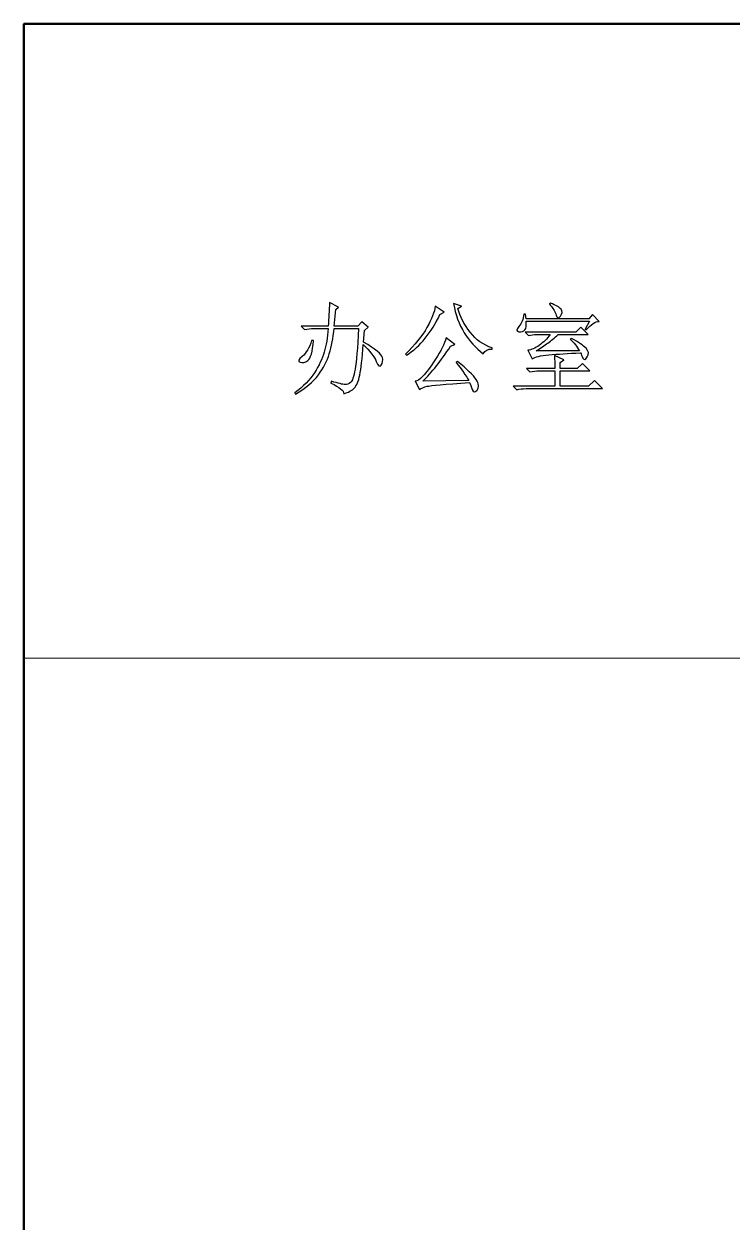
# Model space of a CAD drawing. Header units: millimetres. Extents: x -1478 to 887, y -2742 to 2769.
# Drawn here: x -1478 to -874, y 1747 to 2769 of the extents above; entities that cross this region are included whole.
import ezdxf

# ---------------------------------------------------------------- set-up
doc = ezdxf.new("R2010")
doc.units = ezdxf.units.MM
doc.header["$MEASUREMENT"] = 0
doc.layers.add('layer 1', color=7, linetype='Continuous')

msp = doc.modelspace()

# ---------------------------------------------------------------- linework, layer by layer
at = {"layer": 'layer 1', "color": 254, "lineweight": 50}
msp.add_lwpolyline([(-1477.9262, -2741.7131), (886.7568, -2741.7131), (886.7568, 2769.2023), (-1477.9262, 2769.2023), (-1477.9262, -2741.7131)], close=True, dxfattribs=at)
at = {"layer": 'layer 1', "color": 241, "lineweight": 20}
msp.add_lwpolyline([(-1477.9258, 2228.1309), (-696.3778, 2228.1309), (-696.3778, 2769.2021), (-1477.9258, 2769.2021), (-1477.9258, 2228.1309)], close=True, dxfattribs=at)
at = {"layer": 'layer 1', "color": 250}
for points, knots in [([(-1187.4573, 2507.8028), (-1187.4573, 2507.8028), (-1188.1218, 2497.8634), (-1188.1218, 2497.8634), (-1188.1218, 2497.8634), (-1177.9562, 2491.6849), (-1172.5977, 2487.3161), (-1172.0463, 2484.7711), (-1172.0463, 2484.7711), (-1171.4949, 2482.2403), (-1171.8342, 2480.0347), (-1173.0501, 2478.1543), (-1173.0501, 2478.1543), (-1174.266, 2476.2739), (-1175.694, 2477.3201), (-1177.3482, 2481.293), (-1177.3482, 2481.293), (-1179.0024, 2485.2801), (-1182.7067, 2490.1296), (-1188.447, 2495.884), (-1188.447, 2495.884), (-1189.3377, 2483.7249), (-1190.3274, 2475.0014), (-1191.4302, 2469.6995), (-1191.4302, 2469.6995), (-1192.533, 2464.3975), (-1194.0882, 2460.6932), (-1196.0676, 2458.6007), (-1196.0676, 2458.6007), (-1198.0612, 2456.4941), (-1201.0444, 2454.8964), (-1205.0173, 2453.7936), (-1205.0173, 2453.7936), (-1205.0173, 2456.4517), (-1208.665, 2459.4349), (-1215.9605, 2462.7433), (-1215.9605, 2462.7433), (-1215.9605, 2462.7433), (-1215.6212, 2464.3975), (-1215.6212, 2464.3975), (-1215.6212, 2464.3975), (-1209.6547, 2462.6302), (-1205.7949, 2461.6971), (-1204.0276, 2461.584), (-1204.0276, 2461.584), (-1202.2603, 2461.4708), (-1200.6626, 2462.0222), (-1199.2205, 2463.2382), (-1199.2205, 2463.2382), (-1197.7925, 2464.4541), (-1196.5201, 2468.2715), (-1195.4172, 2474.6762), (-1195.4172, 2474.6762), (-1194.3003, 2481.081), (-1193.3106, 2492.6746), (-1192.434, 2509.4711), (-1192.434, 2509.4711), (-1192.434, 2509.4711), (-1213.3025, 2509.4711), (-1213.3025, 2509.4711), (-1213.3025, 2509.4711), (-1214.1932, 2501.2849), (-1215.5646, 2494.1167), (-1217.4451, 2487.924), (-1217.4451, 2487.924), (-1219.3255, 2481.7455), (-1222.4218, 2475.7225), (-1226.7199, 2469.8691), (-1226.7199, 2469.8691), (-1231.0322, 2464.0158), (-1237.4935, 2458.5442), (-1246.118, 2453.4684), (-1246.118, 2453.4684), (-1246.118, 2453.4684), (-1246.7683, 2454.4581), (-1246.7683, 2454.4581), (-1246.7683, 2454.4581), (-1239.487, 2459.9863), (-1233.9023, 2465.7265), (-1230.0425, 2471.693), (-1230.0425, 2471.693), (-1226.1685, 2477.6594), (-1223.4115, 2483.5128), (-1221.7573, 2489.253), (-1221.7573, 2489.253), (-1220.1031, 2494.9933), (-1218.9437, 2501.7373), (-1218.2792, 2509.4711), (-1218.2792, 2509.4711), (-1218.2792, 2509.4711), (-1230.5373, 2509.4711), (-1230.5373, 2509.4711), (-1230.5373, 2509.4711), (-1233.4074, 2509.4711), (-1236.0655, 2509.1318), (-1238.4832, 2508.4673), (-1238.4832, 2508.4673), (-1238.4832, 2508.4673), (-1241.4664, 2511.4505), (-1241.4664, 2511.4505), (-1241.4664, 2511.4505), (-1241.4664, 2511.4505), (-1218.2792, 2511.4505), (-1218.2792, 2511.4505), (-1218.2792, 2511.4505), (-1217.8409, 2518.0815), (-1217.5016, 2524.8255), (-1217.2754, 2531.6686), (-1217.2754, 2531.6686), (-1217.2754, 2531.6686), (-1209.6547, 2527.6957), (-1209.6547, 2527.6957), (-1209.6547, 2527.6957), (-1209.6547, 2527.6957), (-1211.9735, 2525.7021), (-1211.9735, 2525.7021), (-1211.9735, 2525.7021), (-1211.9735, 2525.7021), (-1213.3025, 2511.4505), (-1213.3025, 2511.4505), (-1213.3025, 2511.4505), (-1213.3025, 2511.4505), (-1193.0985, 2511.4505), (-1193.0985, 2511.4505), (-1193.0985, 2511.4505), (-1193.0985, 2511.4505), (-1189.776, 2515.0982), (-1189.776, 2515.0982), (-1189.776, 2515.0982), (-1189.776, 2515.0982), (-1184.1489, 2510.4608), (-1184.1489, 2510.4608), (-1184.1489, 2510.4608), (-1184.1489, 2510.4608), (-1187.4573, 2507.8028), (-1187.4573, 2507.8028)], [0, 0, 0, 0, 0.029411765, 0.029411765, 0.029411765, 0.029411765, 0.058823529, 0.058823529, 0.058823529, 0.058823529, 0.088235294, 0.088235294, 0.088235294, 0.088235294, 0.117647059, 0.117647059, 0.117647059, 0.117647059, 0.147058824, 0.147058824, 0.147058824, 0.147058824, 0.176470588, 0.176470588, 0.176470588, 0.176470588, 0.205882353, 0.205882353, 0.205882353, 0.205882353, 0.235294118, 0.235294118, 0.235294118, 0.235294118, 0.264705882, 0.264705882, 0.264705882, 0.264705882, 0.294117647, 0.294117647, 0.294117647, 0.294117647, 0.323529412, 0.323529412, 0.323529412, 0.323529412, 0.352941176, 0.352941176, 0.352941176, 0.352941176, 0.382352941, 0.382352941, 0.382352941, 0.382352941, 0.411764706, 0.411764706, 0.411764706, 0.411764706, 0.441176471, 0.441176471, 0.441176471, 0.441176471, 0.470588235, 0.470588235, 0.470588235, 0.470588235, 0.5, 0.5, 0.5, 0.5, 0.529411765, 0.529411765, 0.529411765, 0.529411765, 0.558823529, 0.558823529, 0.558823529, 0.558823529, 0.588235294, 0.588235294, 0.588235294, 0.588235294, 0.617647059, 0.617647059, 0.617647059, 0.617647059, 0.647058824, 0.647058824, 0.647058824, 0.647058824, 0.676470588, 0.676470588, 0.676470588, 0.676470588, 0.705882353, 0.705882353, 0.705882353, 0.705882353, 0.735294118, 0.735294118, 0.735294118, 0.735294118, 0.764705882, 0.764705882, 0.764705882, 0.764705882, 0.794117647, 0.794117647, 0.794117647, 0.794117647, 0.823529412, 0.823529412, 0.823529412, 0.823529412, 0.852941176, 0.852941176, 0.852941176, 0.852941176, 0.882352941, 0.882352941, 0.882352941, 0.882352941, 0.911764706, 0.911764706, 0.911764706, 0.911764706, 0.941176471, 0.941176471, 0.941176471, 0.941176471, 0.970588235, 0.970588235, 0.970588235, 0.970588235, 1, 1, 1, 1]), ([(-1126.9444, 2528.3602), (-1126.9444, 2528.3602), (-1119.3238, 2523.3834), (-1119.3238, 2523.3834), (-1119.3238, 2523.3834), (-1119.3238, 2523.3834), (-1122.9715, 2521.3899), (-1122.9715, 2521.3899), (-1122.9715, 2521.3899), (-1130.267, 2505.9365), (-1139.7681, 2494.3288), (-1151.4747, 2486.595), (-1151.4747, 2486.595), (-1151.4747, 2486.595), (-1152.4644, 2487.5988), (-1152.4644, 2487.5988), (-1152.4644, 2487.5988), (-1144.2924, 2495.3326), (-1138.1563, 2502.8967), (-1134.0702, 2510.2911), (-1134.0702, 2510.2911), (-1129.9842, 2517.6997), (-1127.6089, 2523.7086), (-1126.9444, 2528.3602)], [0, 0, 0, 0, 0.166666667, 0.166666667, 0.166666667, 0.166666667, 0.333333333, 0.333333333, 0.333333333, 0.333333333, 0.5, 0.5, 0.5, 0.5, 0.666666667, 0.666666667, 0.666666667, 0.666666667, 0.833333333, 0.833333333, 0.833333333, 0.833333333, 1, 1, 1, 1]), ([(-1104.747, 2528.3602), (-1104.747, 2528.3602), (-1107.7302, 2526.3666), (-1107.7302, 2526.3666), (-1107.7302, 2526.3666), (-1105.7366, 2519.5236), (-1102.2586, 2512.8361), (-1097.296, 2506.3182), (-1097.296, 2506.3182), (-1092.3192, 2499.8004), (-1086.0841, 2495.3326), (-1078.5766, 2492.9008), (-1078.5766, 2492.9008), (-1078.5766, 2492.9008), (-1078.5766, 2491.8969), (-1078.5766, 2491.8969), (-1078.5766, 2491.8969), (-1082.1112, 2491.8969), (-1084.642, 2490.5821), (-1086.1972, 2487.924), (-1086.1972, 2487.924), (-1092.3757, 2492.7877), (-1097.7342, 2498.7541), (-1102.2586, 2505.8234), (-1102.2586, 2505.8234), (-1106.797, 2512.8926), (-1109.8227, 2521.1778), (-1111.3779, 2530.6789), (-1111.3779, 2530.6789), (-1111.3779, 2530.6789), (-1104.747, 2528.3602), (-1104.747, 2528.3602)], [0, 0, 0, 0, 0.125, 0.125, 0.125, 0.125, 0.25, 0.25, 0.25, 0.25, 0.375, 0.375, 0.375, 0.375, 0.5, 0.5, 0.5, 0.5, 0.625, 0.625, 0.625, 0.625, 0.75, 0.75, 0.75, 0.75, 0.875, 0.875, 0.875, 0.875, 1, 1, 1, 1]), ([(-1029.6573, 2530.3396), (-1029.6573, 2530.3396), (-1028.6676, 2531.0041), (-1028.6676, 2531.0041), (-1028.6676, 2531.0041), (-1024.0302, 2529.2368), (-1021.0469, 2527.526), (-1019.7179, 2525.8718), (-1019.7179, 2525.8718), (-1018.3889, 2524.2176), (-1018.5586, 2522.2806), (-1020.2128, 2520.075), (-1020.2128, 2520.075), (-1021.867, 2517.8552), (-1023.0829, 2518.138), (-1023.8605, 2520.895), (-1023.8605, 2520.895), (-1024.6381, 2523.652), (-1026.561, 2526.8049), (-1029.6573, 2530.3396)], [0, 0, 0, 0, 0.2, 0.2, 0.2, 0.2, 0.4, 0.4, 0.4, 0.4, 0.6, 0.6, 0.6, 0.6, 0.8, 0.8, 0.8, 0.8, 1, 1, 1, 1]), ([(-999.1747, 2508.8066), (-999.1747, 2508.8066), (-995.5269, 2515.7627), (-995.5269, 2515.7627), (-995.5269, 2515.7627), (-995.5269, 2515.7627), (-1049.5361, 2515.7627), (-1049.5361, 2515.7627), (-1049.5361, 2515.7627), (-1049.0978, 2512.0019), (-1049.4371, 2509.4711), (-1050.5399, 2508.1421), (-1050.5399, 2508.1421), (-1051.6427, 2506.8131), (-1053.3535, 2506.3182), (-1055.6722, 2506.6434), (-1055.6722, 2506.6434), (-1057.9909, 2506.9827), (-1057.9909, 2508.4673), (-1055.6722, 2511.1253), (-1055.6722, 2511.1253), (-1053.3535, 2513.7692), (-1051.9679, 2517.3038), (-1051.5296, 2521.7292), (-1051.5296, 2521.7292), (-1051.5296, 2521.7292), (-1049.8754, 2521.7292), (-1049.8754, 2521.7292), (-1049.8754, 2521.7292), (-1049.8754, 2521.7292), (-1049.5361, 2517.7563), (-1049.5361, 2517.7563), (-1049.5361, 2517.7563), (-1049.5361, 2517.7563), (-995.8662, 2517.7563), (-995.8662, 2517.7563), (-995.8662, 2517.7563), (-995.8662, 2517.7563), (-992.883, 2521.3899), (-992.883, 2521.3899), (-992.883, 2521.3899), (-992.883, 2521.3899), (-987.2417, 2515.4234), (-987.2417, 2515.4234), (-987.2417, 2515.4234), (-990.3381, 2515.4234), (-993.9858, 2513.0057), (-998.185, 2508.1421), (-998.185, 2508.1421), (-998.185, 2508.1421), (-999.1747, 2508.8066), (-999.1747, 2508.8066)], [0, 0, 0, 0, 0.076923077, 0.076923077, 0.076923077, 0.076923077, 0.153846154, 0.153846154, 0.153846154, 0.153846154, 0.230769231, 0.230769231, 0.230769231, 0.230769231, 0.307692308, 0.307692308, 0.307692308, 0.307692308, 0.384615385, 0.384615385, 0.384615385, 0.384615385, 0.461538462, 0.461538462, 0.461538462, 0.461538462, 0.538461538, 0.538461538, 0.538461538, 0.538461538, 0.615384615, 0.615384615, 0.615384615, 0.615384615, 0.692307692, 0.692307692, 0.692307692, 0.692307692, 0.769230769, 0.769230769, 0.769230769, 0.769230769, 0.846153846, 0.846153846, 0.846153846, 0.846153846, 0.923076923, 0.923076923, 0.923076923, 0.923076923, 1, 1, 1, 1]), ([(-1022.0366, 2504.1692), (-1025.133, 2501.5111), (-1028.1162, 2499.1359), (-1030.9863, 2497.0434), (-1030.9863, 2497.0434), (-1033.8564, 2494.9367), (-1037.1649, 2492.6746), (-1040.9257, 2490.2427), (-1040.9257, 2490.2427), (-1040.9257, 2490.2427), (-1003.8121, 2490.2427), (-1003.8121, 2490.2427), (-1003.8121, 2490.2427), (-1006.0177, 2494.0036), (-1008.6757, 2497.312), (-1011.7721, 2500.1821), (-1011.7721, 2500.1821), (-1011.7721, 2500.1821), (-1010.7682, 2500.8466), (-1010.7682, 2500.8466), (-1010.7682, 2500.8466), (-1004.8018, 2497.7503), (-1000.6592, 2494.9933), (-998.3405, 2492.5614), (-998.3405, 2492.5614), (-996.0218, 2490.1296), (-995.6966, 2487.6554), (-997.3508, 2485.1104), (-997.3508, 2485.1104), (-999.005, 2482.5655), (-1000.2209, 2482.2403), (-1000.9985, 2484.1207), (-1000.9985, 2484.1207), (-1001.7761, 2485.987), (-1002.4831, 2487.4857), (-1003.1476, 2488.5885), (-1003.1476, 2488.5885), (-1013.7515, 2488.1502), (-1022.7011, 2487.5988), (-1029.9966, 2486.9343), (-1029.9966, 2486.9343), (-1037.278, 2486.2698), (-1042.0285, 2485.167), (-1044.2341, 2483.6118), (-1044.2341, 2483.6118), (-1044.2341, 2483.6118), (-1047.8818, 2490.9072), (-1047.8818, 2490.9072), (-1047.8818, 2490.9072), (-1045.0117, 2491.1335), (-1041.8164, 2492.5049), (-1038.2818, 2495.0498), (-1038.2818, 2495.0498), (-1034.7472, 2497.5948), (-1031.6508, 2500.6345), (-1028.9928, 2504.1692), (-1028.9928, 2504.1692), (-1028.9928, 2504.1692), (-1042.2547, 2504.1692), (-1042.2547, 2504.1692), (-1042.2547, 2504.1692), (-1042.2547, 2504.1692), (-1047.5567, 2503.5047), (-1047.5567, 2503.5047), (-1047.5567, 2503.5047), (-1047.5567, 2503.5047), (-1050.2006, 2506.1486), (-1050.2006, 2506.1486), (-1050.2006, 2506.1486), (-1050.2006, 2506.1486), (-1007.1205, 2506.1486), (-1007.1205, 2506.1486), (-1007.1205, 2506.1486), (-1007.1205, 2506.1486), (-1002.8224, 2510.4608), (-1002.8224, 2510.4608), (-1002.8224, 2510.4608), (-1002.8224, 2510.4608), (-996.5166, 2504.1692), (-996.5166, 2504.1692), (-996.5166, 2504.1692), (-996.5166, 2504.1692), (-1022.0366, 2504.1692), (-1022.0366, 2504.1692)], [0, 0, 0, 0, 0.047619048, 0.047619048, 0.047619048, 0.047619048, 0.095238095, 0.095238095, 0.095238095, 0.095238095, 0.142857143, 0.142857143, 0.142857143, 0.142857143, 0.19047619, 0.19047619, 0.19047619, 0.19047619, 0.238095238, 0.238095238, 0.238095238, 0.238095238, 0.285714286, 0.285714286, 0.285714286, 0.285714286, 0.333333333, 0.333333333, 0.333333333, 0.333333333, 0.380952381, 0.380952381, 0.380952381, 0.380952381, 0.428571429, 0.428571429, 0.428571429, 0.428571429, 0.476190476, 0.476190476, 0.476190476, 0.476190476, 0.523809524, 0.523809524, 0.523809524, 0.523809524, 0.571428571, 0.571428571, 0.571428571, 0.571428571, 0.619047619, 0.619047619, 0.619047619, 0.619047619, 0.666666667, 0.666666667, 0.666666667, 0.666666667, 0.714285714, 0.714285714, 0.714285714, 0.714285714, 0.761904762, 0.761904762, 0.761904762, 0.761904762, 0.80952381, 0.80952381, 0.80952381, 0.80952381, 0.857142857, 0.857142857, 0.857142857, 0.857142857, 0.904761905, 0.904761905, 0.904761905, 0.904761905, 0.952380952, 0.952380952, 0.952380952, 0.952380952, 1, 1, 1, 1]), ([(-1232.5309, 2499.1924), (-1232.5309, 2499.1924), (-1230.8625, 2499.1924), (-1230.8625, 2499.1924), (-1230.8625, 2499.1924), (-1231.7532, 2489.4792), (-1233.3509, 2483.7814), (-1235.6696, 2482.1272), (-1235.6696, 2482.1272), (-1237.9883, 2480.473), (-1240.2081, 2479.9782), (-1242.3006, 2480.6427), (-1242.3006, 2480.6427), (-1244.3931, 2481.293), (-1243.7851, 2482.9614), (-1240.4767, 2485.6053), (-1240.4767, 2485.6053), (-1237.1683, 2488.2633), (-1234.5102, 2492.7877), (-1232.5309, 2499.1924)], [0, 0, 0, 0, 0.2, 0.2, 0.2, 0.2, 0.4, 0.4, 0.4, 0.4, 0.6, 0.6, 0.6, 0.6, 0.8, 0.8, 0.8, 0.8, 1, 1, 1, 1]), ([(-1137.5483, 2464.3975), (-1137.5483, 2464.3975), (-1098.4553, 2465.062), (-1098.4553, 2465.062), (-1098.4553, 2465.062), (-1100.8871, 2469.4732), (-1104.4218, 2474.5631), (-1109.0592, 2480.3033), (-1109.0592, 2480.3033), (-1109.0592, 2480.3033), (-1108.0554, 2481.293), (-1108.0554, 2481.293), (-1108.0554, 2481.293), (-1099.8833, 2474.6762), (-1094.5814, 2469.5298), (-1092.1495, 2465.8962), (-1092.1495, 2465.8962), (-1089.7318, 2462.2485), (-1089.4491, 2459.2652), (-1091.3295, 2456.9465), (-1091.3295, 2456.9465), (-1093.2099, 2454.6278), (-1094.5814, 2454.7268), (-1095.4721, 2457.2717), (-1095.4721, 2457.2717), (-1096.3487, 2459.8166), (-1097.1263, 2461.8526), (-1097.7908, 2463.4078), (-1097.7908, 2463.4078), (-1118.9986, 2461.8526), (-1131.0305, 2460.7498), (-1133.9147, 2460.0853), (-1133.9147, 2460.0853), (-1136.7848, 2459.4349), (-1138.9904, 2458.5442), (-1140.5315, 2457.4414), (-1140.5315, 2457.4414), (-1140.5315, 2457.4414), (-1144.1793, 2464.3975), (-1144.1793, 2464.3975), (-1144.1793, 2464.3975), (-1142.412, 2464.3975), (-1140.2064, 2465.8396), (-1137.5483, 2468.7098), (-1137.5483, 2468.7098), (-1134.9044, 2471.5799), (-1131.3132, 2476.4435), (-1126.7889, 2483.2866), (-1126.7889, 2483.2866), (-1122.2504, 2490.1296), (-1119.2248, 2496.2092), (-1117.6696, 2501.5111), (-1117.6696, 2501.5111), (-1117.6696, 2501.5111), (-1110.3882, 2495.884), (-1110.3882, 2495.884), (-1110.3882, 2495.884), (-1110.3882, 2495.884), (-1114.0218, 2494.2156), (-1114.0218, 2494.2156), (-1114.0218, 2494.2156), (-1122.1939, 2481.8444), (-1130.0408, 2471.9051), (-1137.5483, 2464.3975)], [0, 0, 0, 0, 0.0625, 0.0625, 0.0625, 0.0625, 0.125, 0.125, 0.125, 0.125, 0.1875, 0.1875, 0.1875, 0.1875, 0.25, 0.25, 0.25, 0.25, 0.3125, 0.3125, 0.3125, 0.3125, 0.375, 0.375, 0.375, 0.375, 0.4375, 0.4375, 0.4375, 0.4375, 0.5, 0.5, 0.5, 0.5, 0.5625, 0.5625, 0.5625, 0.5625, 0.625, 0.625, 0.625, 0.625, 0.6875, 0.6875, 0.6875, 0.6875, 0.75, 0.75, 0.75, 0.75, 0.8125, 0.8125, 0.8125, 0.8125, 0.875, 0.875, 0.875, 0.875, 0.9375, 0.9375, 0.9375, 0.9375, 1, 1, 1, 1]), ([(-1025.0199, 2475.3407), (-1025.0199, 2479.3137), (-1025.133, 2482.9614), (-1025.3451, 2486.2698), (-1025.3451, 2486.2698), (-1025.3451, 2486.2698), (-1017.3992, 2482.6221), (-1017.3992, 2482.6221), (-1017.3992, 2482.6221), (-1017.3992, 2482.6221), (-1020.3824, 2480.3033), (-1020.3824, 2480.3033), (-1020.3824, 2480.3033), (-1020.3824, 2480.3033), (-1020.3824, 2475.3407), (-1020.3824, 2475.3407), (-1020.3824, 2475.3407), (-1020.3824, 2475.3407), (-1005.8056, 2475.3407), (-1005.8056, 2475.3407), (-1005.8056, 2475.3407), (-1005.8056, 2475.3407), (-1001.4934, 2479.6388), (-1001.4934, 2479.6388), (-1001.4934, 2479.6388), (-1001.4934, 2479.6388), (-995.2017, 2473.3472), (-995.2017, 2473.3472), (-995.2017, 2473.3472), (-995.2017, 2473.3472), (-1020.3824, 2473.3472), (-1020.3824, 2473.3472), (-1020.3824, 2473.3472), (-1020.3824, 2473.3472), (-1020.3824, 2460.0853), (-1020.3824, 2460.0853), (-1020.3824, 2460.0853), (-1020.3824, 2460.0853), (-996.1914, 2460.0853), (-996.1914, 2460.0853), (-996.1914, 2460.0853), (-996.1914, 2460.0853), (-991.2147, 2465.062), (-991.2147, 2465.062), (-991.2147, 2465.062), (-991.2147, 2465.062), (-984.2585, 2458.1059), (-984.2585, 2458.1059), (-984.2585, 2458.1059), (-984.2585, 2458.1059), (-1049.5361, 2458.1059), (-1049.5361, 2458.1059), (-1049.5361, 2458.1059), (-1052.4203, 2458.1059), (-1055.0642, 2457.7666), (-1057.496, 2457.102), (-1057.496, 2457.102), (-1057.496, 2457.102), (-1060.4793, 2460.0853), (-1060.4793, 2460.0853), (-1060.4793, 2460.0853), (-1060.4793, 2460.0853), (-1025.0199, 2460.0853), (-1025.0199, 2460.0853), (-1025.0199, 2460.0853), (-1025.0199, 2460.0853), (-1025.0199, 2473.3472), (-1025.0199, 2473.3472), (-1025.0199, 2473.3472), (-1025.0199, 2473.3472), (-1038.2818, 2473.3472), (-1038.2818, 2473.3472), (-1038.2818, 2473.3472), (-1041.1519, 2473.3472), (-1043.7958, 2473.0079), (-1046.2276, 2472.3575), (-1046.2276, 2472.3575), (-1046.2276, 2472.3575), (-1049.2109, 2475.3407), (-1049.2109, 2475.3407), (-1049.2109, 2475.3407), (-1049.2109, 2475.3407), (-1025.0199, 2475.3407), (-1025.0199, 2475.3407)], [0, 0, 0, 0, 0.047619048, 0.047619048, 0.047619048, 0.047619048, 0.095238095, 0.095238095, 0.095238095, 0.095238095, 0.142857143, 0.142857143, 0.142857143, 0.142857143, 0.19047619, 0.19047619, 0.19047619, 0.19047619, 0.238095238, 0.238095238, 0.238095238, 0.238095238, 0.285714286, 0.285714286, 0.285714286, 0.285714286, 0.333333333, 0.333333333, 0.333333333, 0.333333333, 0.380952381, 0.380952381, 0.380952381, 0.380952381, 0.428571429, 0.428571429, 0.428571429, 0.428571429, 0.476190476, 0.476190476, 0.476190476, 0.476190476, 0.523809524, 0.523809524, 0.523809524, 0.523809524, 0.571428571, 0.571428571, 0.571428571, 0.571428571, 0.619047619, 0.619047619, 0.619047619, 0.619047619, 0.666666667, 0.666666667, 0.666666667, 0.666666667, 0.714285714, 0.714285714, 0.714285714, 0.714285714, 0.761904762, 0.761904762, 0.761904762, 0.761904762, 0.80952381, 0.80952381, 0.80952381, 0.80952381, 0.857142857, 0.857142857, 0.857142857, 0.857142857, 0.904761905, 0.904761905, 0.904761905, 0.904761905, 0.952380952, 0.952380952, 0.952380952, 0.952380952, 1, 1, 1, 1])]:
    msp.add_open_spline(points, degree=3, knots=knots, dxfattribs=at)
at = {"layer": 'layer 1', "color": 250, "lineweight": 20}
for points, knots in [([(-1187.4573, 2507.8028), (-1187.4573, 2507.8028), (-1188.1218, 2497.8634), (-1188.1218, 2497.8634), (-1188.1218, 2497.8634), (-1177.9562, 2491.6849), (-1172.5977, 2487.3161), (-1172.0463, 2484.7711), (-1172.0463, 2484.7711), (-1171.4949, 2482.2403), (-1171.8342, 2480.0347), (-1173.0501, 2478.1543), (-1173.0501, 2478.1543), (-1174.266, 2476.2739), (-1175.694, 2477.3201), (-1177.3482, 2481.293), (-1177.3482, 2481.293), (-1179.0024, 2485.2801), (-1182.7067, 2490.1296), (-1188.447, 2495.884), (-1188.447, 2495.884), (-1189.3377, 2483.7249), (-1190.3274, 2475.0014), (-1191.4302, 2469.6995), (-1191.4302, 2469.6995), (-1192.533, 2464.3975), (-1194.0882, 2460.6932), (-1196.0676, 2458.6007), (-1196.0676, 2458.6007), (-1198.0612, 2456.4941), (-1201.0444, 2454.8964), (-1205.0173, 2453.7936), (-1205.0173, 2453.7936), (-1205.0173, 2456.4517), (-1208.665, 2459.4349), (-1215.9605, 2462.7433), (-1215.9605, 2462.7433), (-1215.9605, 2462.7433), (-1215.6212, 2464.3975), (-1215.6212, 2464.3975), (-1215.6212, 2464.3975), (-1209.6547, 2462.6302), (-1205.7949, 2461.6971), (-1204.0276, 2461.584), (-1204.0276, 2461.584), (-1202.2603, 2461.4708), (-1200.6626, 2462.0222), (-1199.2205, 2463.2382), (-1199.2205, 2463.2382), (-1197.7925, 2464.4541), (-1196.5201, 2468.2715), (-1195.4172, 2474.6762), (-1195.4172, 2474.6762), (-1194.3003, 2481.081), (-1193.3106, 2492.6746), (-1192.434, 2509.4711), (-1192.434, 2509.4711), (-1192.434, 2509.4711), (-1213.3025, 2509.4711), (-1213.3025, 2509.4711), (-1213.3025, 2509.4711), (-1214.1932, 2501.2849), (-1215.5646, 2494.1167), (-1217.4451, 2487.924), (-1217.4451, 2487.924), (-1219.3255, 2481.7455), (-1222.4218, 2475.7225), (-1226.7199, 2469.8691), (-1226.7199, 2469.8691), (-1231.0322, 2464.0158), (-1237.4935, 2458.5442), (-1246.118, 2453.4684), (-1246.118, 2453.4684), (-1246.118, 2453.4684), (-1246.7683, 2454.4581), (-1246.7683, 2454.4581), (-1246.7683, 2454.4581), (-1239.487, 2459.9863), (-1233.9023, 2465.7265), (-1230.0425, 2471.693), (-1230.0425, 2471.693), (-1226.1685, 2477.6594), (-1223.4115, 2483.5128), (-1221.7573, 2489.253), (-1221.7573, 2489.253), (-1220.1031, 2494.9933), (-1218.9437, 2501.7373), (-1218.2792, 2509.4711), (-1218.2792, 2509.4711), (-1218.2792, 2509.4711), (-1230.5373, 2509.4711), (-1230.5373, 2509.4711), (-1230.5373, 2509.4711), (-1233.4074, 2509.4711), (-1236.0655, 2509.1318), (-1238.4832, 2508.4673), (-1238.4832, 2508.4673), (-1238.4832, 2508.4673), (-1241.4664, 2511.4505), (-1241.4664, 2511.4505), (-1241.4664, 2511.4505), (-1241.4664, 2511.4505), (-1218.2792, 2511.4505), (-1218.2792, 2511.4505), (-1218.2792, 2511.4505), (-1217.8409, 2518.0815), (-1217.5016, 2524.8255), (-1217.2754, 2531.6686), (-1217.2754, 2531.6686), (-1217.2754, 2531.6686), (-1209.6547, 2527.6957), (-1209.6547, 2527.6957), (-1209.6547, 2527.6957), (-1209.6547, 2527.6957), (-1211.9735, 2525.7021), (-1211.9735, 2525.7021), (-1211.9735, 2525.7021), (-1211.9735, 2525.7021), (-1213.3025, 2511.4505), (-1213.3025, 2511.4505), (-1213.3025, 2511.4505), (-1213.3025, 2511.4505), (-1193.0985, 2511.4505), (-1193.0985, 2511.4505), (-1193.0985, 2511.4505), (-1193.0985, 2511.4505), (-1189.776, 2515.0982), (-1189.776, 2515.0982), (-1189.776, 2515.0982), (-1189.776, 2515.0982), (-1184.1489, 2510.4608), (-1184.1489, 2510.4608), (-1184.1489, 2510.4608), (-1184.1489, 2510.4608), (-1187.4573, 2507.8028), (-1187.4573, 2507.8028)], [0, 0, 0, 0, 0.029411765, 0.029411765, 0.029411765, 0.029411765, 0.058823529, 0.058823529, 0.058823529, 0.058823529, 0.088235294, 0.088235294, 0.088235294, 0.088235294, 0.117647059, 0.117647059, 0.117647059, 0.117647059, 0.147058824, 0.147058824, 0.147058824, 0.147058824, 0.176470588, 0.176470588, 0.176470588, 0.176470588, 0.205882353, 0.205882353, 0.205882353, 0.205882353, 0.235294118, 0.235294118, 0.235294118, 0.235294118, 0.264705882, 0.264705882, 0.264705882, 0.264705882, 0.294117647, 0.294117647, 0.294117647, 0.294117647, 0.323529412, 0.323529412, 0.323529412, 0.323529412, 0.352941176, 0.352941176, 0.352941176, 0.352941176, 0.382352941, 0.382352941, 0.382352941, 0.382352941, 0.411764706, 0.411764706, 0.411764706, 0.411764706, 0.441176471, 0.441176471, 0.441176471, 0.441176471, 0.470588235, 0.470588235, 0.470588235, 0.470588235, 0.5, 0.5, 0.5, 0.5, 0.529411765, 0.529411765, 0.529411765, 0.529411765, 0.558823529, 0.558823529, 0.558823529, 0.558823529, 0.588235294, 0.588235294, 0.588235294, 0.588235294, 0.617647059, 0.617647059, 0.617647059, 0.617647059, 0.647058824, 0.647058824, 0.647058824, 0.647058824, 0.676470588, 0.676470588, 0.676470588, 0.676470588, 0.705882353, 0.705882353, 0.705882353, 0.705882353, 0.735294118, 0.735294118, 0.735294118, 0.735294118, 0.764705882, 0.764705882, 0.764705882, 0.764705882, 0.794117647, 0.794117647, 0.794117647, 0.794117647, 0.823529412, 0.823529412, 0.823529412, 0.823529412, 0.852941176, 0.852941176, 0.852941176, 0.852941176, 0.882352941, 0.882352941, 0.882352941, 0.882352941, 0.911764706, 0.911764706, 0.911764706, 0.911764706, 0.941176471, 0.941176471, 0.941176471, 0.941176471, 0.970588235, 0.970588235, 0.970588235, 0.970588235, 1, 1, 1, 1]), ([(-1126.9444, 2528.3602), (-1126.9444, 2528.3602), (-1119.3238, 2523.3834), (-1119.3238, 2523.3834), (-1119.3238, 2523.3834), (-1119.3238, 2523.3834), (-1122.9715, 2521.3899), (-1122.9715, 2521.3899), (-1122.9715, 2521.3899), (-1130.267, 2505.9365), (-1139.7681, 2494.3288), (-1151.4747, 2486.595), (-1151.4747, 2486.595), (-1151.4747, 2486.595), (-1152.4644, 2487.5988), (-1152.4644, 2487.5988), (-1152.4644, 2487.5988), (-1144.2924, 2495.3326), (-1138.1563, 2502.8967), (-1134.0702, 2510.2911), (-1134.0702, 2510.2911), (-1129.9842, 2517.6997), (-1127.6089, 2523.7086), (-1126.9444, 2528.3602)], [0, 0, 0, 0, 0.166666667, 0.166666667, 0.166666667, 0.166666667, 0.333333333, 0.333333333, 0.333333333, 0.333333333, 0.5, 0.5, 0.5, 0.5, 0.666666667, 0.666666667, 0.666666667, 0.666666667, 0.833333333, 0.833333333, 0.833333333, 0.833333333, 1, 1, 1, 1]), ([(-1104.747, 2528.3602), (-1104.747, 2528.3602), (-1107.7302, 2526.3666), (-1107.7302, 2526.3666), (-1107.7302, 2526.3666), (-1105.7366, 2519.5236), (-1102.2586, 2512.8361), (-1097.296, 2506.3182), (-1097.296, 2506.3182), (-1092.3192, 2499.8004), (-1086.0841, 2495.3326), (-1078.5766, 2492.9008), (-1078.5766, 2492.9008), (-1078.5766, 2492.9008), (-1078.5766, 2491.8969), (-1078.5766, 2491.8969), (-1078.5766, 2491.8969), (-1082.1112, 2491.8969), (-1084.642, 2490.5821), (-1086.1972, 2487.924), (-1086.1972, 2487.924), (-1092.3757, 2492.7877), (-1097.7342, 2498.7541), (-1102.2586, 2505.8234), (-1102.2586, 2505.8234), (-1106.797, 2512.8926), (-1109.8227, 2521.1778), (-1111.3779, 2530.6789), (-1111.3779, 2530.6789), (-1111.3779, 2530.6789), (-1104.747, 2528.3602), (-1104.747, 2528.3602)], [0, 0, 0, 0, 0.125, 0.125, 0.125, 0.125, 0.25, 0.25, 0.25, 0.25, 0.375, 0.375, 0.375, 0.375, 0.5, 0.5, 0.5, 0.5, 0.625, 0.625, 0.625, 0.625, 0.75, 0.75, 0.75, 0.75, 0.875, 0.875, 0.875, 0.875, 1, 1, 1, 1]), ([(-1029.6573, 2530.3396), (-1029.6573, 2530.3396), (-1028.6676, 2531.0041), (-1028.6676, 2531.0041), (-1028.6676, 2531.0041), (-1024.0302, 2529.2368), (-1021.0469, 2527.526), (-1019.7179, 2525.8718), (-1019.7179, 2525.8718), (-1018.3889, 2524.2176), (-1018.5586, 2522.2806), (-1020.2128, 2520.075), (-1020.2128, 2520.075), (-1021.867, 2517.8552), (-1023.0829, 2518.138), (-1023.8605, 2520.895), (-1023.8605, 2520.895), (-1024.6381, 2523.652), (-1026.561, 2526.8049), (-1029.6573, 2530.3396)], [0, 0, 0, 0, 0.2, 0.2, 0.2, 0.2, 0.4, 0.4, 0.4, 0.4, 0.6, 0.6, 0.6, 0.6, 0.8, 0.8, 0.8, 0.8, 1, 1, 1, 1]), ([(-999.1747, 2508.8066), (-999.1747, 2508.8066), (-995.5269, 2515.7627), (-995.5269, 2515.7627), (-995.5269, 2515.7627), (-995.5269, 2515.7627), (-1049.5361, 2515.7627), (-1049.5361, 2515.7627), (-1049.5361, 2515.7627), (-1049.0978, 2512.0019), (-1049.4371, 2509.4711), (-1050.5399, 2508.1421), (-1050.5399, 2508.1421), (-1051.6427, 2506.8131), (-1053.3535, 2506.3182), (-1055.6722, 2506.6434), (-1055.6722, 2506.6434), (-1057.9909, 2506.9827), (-1057.9909, 2508.4673), (-1055.6722, 2511.1253), (-1055.6722, 2511.1253), (-1053.3535, 2513.7692), (-1051.9679, 2517.3038), (-1051.5296, 2521.7292), (-1051.5296, 2521.7292), (-1051.5296, 2521.7292), (-1049.8754, 2521.7292), (-1049.8754, 2521.7292), (-1049.8754, 2521.7292), (-1049.8754, 2521.7292), (-1049.5361, 2517.7563), (-1049.5361, 2517.7563), (-1049.5361, 2517.7563), (-1049.5361, 2517.7563), (-995.8662, 2517.7563), (-995.8662, 2517.7563), (-995.8662, 2517.7563), (-995.8662, 2517.7563), (-992.883, 2521.3899), (-992.883, 2521.3899), (-992.883, 2521.3899), (-992.883, 2521.3899), (-987.2417, 2515.4234), (-987.2417, 2515.4234), (-987.2417, 2515.4234), (-990.3381, 2515.4234), (-993.9858, 2513.0057), (-998.185, 2508.1421), (-998.185, 2508.1421), (-998.185, 2508.1421), (-999.1747, 2508.8066), (-999.1747, 2508.8066)], [0, 0, 0, 0, 0.076923077, 0.076923077, 0.076923077, 0.076923077, 0.153846154, 0.153846154, 0.153846154, 0.153846154, 0.230769231, 0.230769231, 0.230769231, 0.230769231, 0.307692308, 0.307692308, 0.307692308, 0.307692308, 0.384615385, 0.384615385, 0.384615385, 0.384615385, 0.461538462, 0.461538462, 0.461538462, 0.461538462, 0.538461538, 0.538461538, 0.538461538, 0.538461538, 0.615384615, 0.615384615, 0.615384615, 0.615384615, 0.692307692, 0.692307692, 0.692307692, 0.692307692, 0.769230769, 0.769230769, 0.769230769, 0.769230769, 0.846153846, 0.846153846, 0.846153846, 0.846153846, 0.923076923, 0.923076923, 0.923076923, 0.923076923, 1, 1, 1, 1]), ([(-1022.0366, 2504.1692), (-1025.133, 2501.5111), (-1028.1162, 2499.1359), (-1030.9863, 2497.0434), (-1030.9863, 2497.0434), (-1033.8564, 2494.9367), (-1037.1649, 2492.6746), (-1040.9257, 2490.2427), (-1040.9257, 2490.2427), (-1040.9257, 2490.2427), (-1003.8121, 2490.2427), (-1003.8121, 2490.2427), (-1003.8121, 2490.2427), (-1006.0177, 2494.0036), (-1008.6757, 2497.312), (-1011.7721, 2500.1821), (-1011.7721, 2500.1821), (-1011.7721, 2500.1821), (-1010.7682, 2500.8466), (-1010.7682, 2500.8466), (-1010.7682, 2500.8466), (-1004.8018, 2497.7503), (-1000.6592, 2494.9933), (-998.3405, 2492.5614), (-998.3405, 2492.5614), (-996.0218, 2490.1296), (-995.6966, 2487.6554), (-997.3508, 2485.1104), (-997.3508, 2485.1104), (-999.005, 2482.5655), (-1000.2209, 2482.2403), (-1000.9985, 2484.1207), (-1000.9985, 2484.1207), (-1001.7761, 2485.987), (-1002.4831, 2487.4857), (-1003.1476, 2488.5885), (-1003.1476, 2488.5885), (-1013.7515, 2488.1502), (-1022.7011, 2487.5988), (-1029.9966, 2486.9343), (-1029.9966, 2486.9343), (-1037.278, 2486.2698), (-1042.0285, 2485.167), (-1044.2341, 2483.6118), (-1044.2341, 2483.6118), (-1044.2341, 2483.6118), (-1047.8818, 2490.9072), (-1047.8818, 2490.9072), (-1047.8818, 2490.9072), (-1045.0117, 2491.1335), (-1041.8164, 2492.5049), (-1038.2818, 2495.0498), (-1038.2818, 2495.0498), (-1034.7472, 2497.5948), (-1031.6508, 2500.6345), (-1028.9928, 2504.1692), (-1028.9928, 2504.1692), (-1028.9928, 2504.1692), (-1042.2547, 2504.1692), (-1042.2547, 2504.1692), (-1042.2547, 2504.1692), (-1042.2547, 2504.1692), (-1047.5567, 2503.5047), (-1047.5567, 2503.5047), (-1047.5567, 2503.5047), (-1047.5567, 2503.5047), (-1050.2006, 2506.1486), (-1050.2006, 2506.1486), (-1050.2006, 2506.1486), (-1050.2006, 2506.1486), (-1007.1205, 2506.1486), (-1007.1205, 2506.1486), (-1007.1205, 2506.1486), (-1007.1205, 2506.1486), (-1002.8224, 2510.4608), (-1002.8224, 2510.4608), (-1002.8224, 2510.4608), (-1002.8224, 2510.4608), (-996.5166, 2504.1692), (-996.5166, 2504.1692), (-996.5166, 2504.1692), (-996.5166, 2504.1692), (-1022.0366, 2504.1692), (-1022.0366, 2504.1692)], [0, 0, 0, 0, 0.047619048, 0.047619048, 0.047619048, 0.047619048, 0.095238095, 0.095238095, 0.095238095, 0.095238095, 0.142857143, 0.142857143, 0.142857143, 0.142857143, 0.19047619, 0.19047619, 0.19047619, 0.19047619, 0.238095238, 0.238095238, 0.238095238, 0.238095238, 0.285714286, 0.285714286, 0.285714286, 0.285714286, 0.333333333, 0.333333333, 0.333333333, 0.333333333, 0.380952381, 0.380952381, 0.380952381, 0.380952381, 0.428571429, 0.428571429, 0.428571429, 0.428571429, 0.476190476, 0.476190476, 0.476190476, 0.476190476, 0.523809524, 0.523809524, 0.523809524, 0.523809524, 0.571428571, 0.571428571, 0.571428571, 0.571428571, 0.619047619, 0.619047619, 0.619047619, 0.619047619, 0.666666667, 0.666666667, 0.666666667, 0.666666667, 0.714285714, 0.714285714, 0.714285714, 0.714285714, 0.761904762, 0.761904762, 0.761904762, 0.761904762, 0.80952381, 0.80952381, 0.80952381, 0.80952381, 0.857142857, 0.857142857, 0.857142857, 0.857142857, 0.904761905, 0.904761905, 0.904761905, 0.904761905, 0.952380952, 0.952380952, 0.952380952, 0.952380952, 1, 1, 1, 1]), ([(-1232.5309, 2499.1924), (-1232.5309, 2499.1924), (-1230.8625, 2499.1924), (-1230.8625, 2499.1924), (-1230.8625, 2499.1924), (-1231.7532, 2489.4792), (-1233.3509, 2483.7814), (-1235.6696, 2482.1272), (-1235.6696, 2482.1272), (-1237.9883, 2480.473), (-1240.2081, 2479.9782), (-1242.3006, 2480.6427), (-1242.3006, 2480.6427), (-1244.3931, 2481.293), (-1243.7851, 2482.9614), (-1240.4767, 2485.6053), (-1240.4767, 2485.6053), (-1237.1683, 2488.2633), (-1234.5102, 2492.7877), (-1232.5309, 2499.1924)], [0, 0, 0, 0, 0.2, 0.2, 0.2, 0.2, 0.4, 0.4, 0.4, 0.4, 0.6, 0.6, 0.6, 0.6, 0.8, 0.8, 0.8, 0.8, 1, 1, 1, 1]), ([(-1137.5483, 2464.3975), (-1137.5483, 2464.3975), (-1098.4553, 2465.062), (-1098.4553, 2465.062), (-1098.4553, 2465.062), (-1100.8871, 2469.4732), (-1104.4218, 2474.5631), (-1109.0592, 2480.3033), (-1109.0592, 2480.3033), (-1109.0592, 2480.3033), (-1108.0554, 2481.293), (-1108.0554, 2481.293), (-1108.0554, 2481.293), (-1099.8833, 2474.6762), (-1094.5814, 2469.5298), (-1092.1495, 2465.8962), (-1092.1495, 2465.8962), (-1089.7318, 2462.2485), (-1089.4491, 2459.2652), (-1091.3295, 2456.9465), (-1091.3295, 2456.9465), (-1093.2099, 2454.6278), (-1094.5814, 2454.7268), (-1095.4721, 2457.2717), (-1095.4721, 2457.2717), (-1096.3487, 2459.8166), (-1097.1263, 2461.8526), (-1097.7908, 2463.4078), (-1097.7908, 2463.4078), (-1118.9986, 2461.8526), (-1131.0305, 2460.7498), (-1133.9147, 2460.0853), (-1133.9147, 2460.0853), (-1136.7848, 2459.4349), (-1138.9904, 2458.5442), (-1140.5315, 2457.4414), (-1140.5315, 2457.4414), (-1140.5315, 2457.4414), (-1144.1793, 2464.3975), (-1144.1793, 2464.3975), (-1144.1793, 2464.3975), (-1142.412, 2464.3975), (-1140.2064, 2465.8396), (-1137.5483, 2468.7098), (-1137.5483, 2468.7098), (-1134.9044, 2471.5799), (-1131.3132, 2476.4435), (-1126.7889, 2483.2866), (-1126.7889, 2483.2866), (-1122.2504, 2490.1296), (-1119.2248, 2496.2092), (-1117.6696, 2501.5111), (-1117.6696, 2501.5111), (-1117.6696, 2501.5111), (-1110.3882, 2495.884), (-1110.3882, 2495.884), (-1110.3882, 2495.884), (-1110.3882, 2495.884), (-1114.0218, 2494.2156), (-1114.0218, 2494.2156), (-1114.0218, 2494.2156), (-1122.1939, 2481.8444), (-1130.0408, 2471.9051), (-1137.5483, 2464.3975)], [0, 0, 0, 0, 0.0625, 0.0625, 0.0625, 0.0625, 0.125, 0.125, 0.125, 0.125, 0.1875, 0.1875, 0.1875, 0.1875, 0.25, 0.25, 0.25, 0.25, 0.3125, 0.3125, 0.3125, 0.3125, 0.375, 0.375, 0.375, 0.375, 0.4375, 0.4375, 0.4375, 0.4375, 0.5, 0.5, 0.5, 0.5, 0.5625, 0.5625, 0.5625, 0.5625, 0.625, 0.625, 0.625, 0.625, 0.6875, 0.6875, 0.6875, 0.6875, 0.75, 0.75, 0.75, 0.75, 0.8125, 0.8125, 0.8125, 0.8125, 0.875, 0.875, 0.875, 0.875, 0.9375, 0.9375, 0.9375, 0.9375, 1, 1, 1, 1]), ([(-1025.0199, 2475.3407), (-1025.0199, 2479.3137), (-1025.133, 2482.9614), (-1025.3451, 2486.2698), (-1025.3451, 2486.2698), (-1025.3451, 2486.2698), (-1017.3992, 2482.6221), (-1017.3992, 2482.6221), (-1017.3992, 2482.6221), (-1017.3992, 2482.6221), (-1020.3824, 2480.3033), (-1020.3824, 2480.3033), (-1020.3824, 2480.3033), (-1020.3824, 2480.3033), (-1020.3824, 2475.3407), (-1020.3824, 2475.3407), (-1020.3824, 2475.3407), (-1020.3824, 2475.3407), (-1005.8056, 2475.3407), (-1005.8056, 2475.3407), (-1005.8056, 2475.3407), (-1005.8056, 2475.3407), (-1001.4934, 2479.6388), (-1001.4934, 2479.6388), (-1001.4934, 2479.6388), (-1001.4934, 2479.6388), (-995.2017, 2473.3472), (-995.2017, 2473.3472), (-995.2017, 2473.3472), (-995.2017, 2473.3472), (-1020.3824, 2473.3472), (-1020.3824, 2473.3472), (-1020.3824, 2473.3472), (-1020.3824, 2473.3472), (-1020.3824, 2460.0853), (-1020.3824, 2460.0853), (-1020.3824, 2460.0853), (-1020.3824, 2460.0853), (-996.1914, 2460.0853), (-996.1914, 2460.0853), (-996.1914, 2460.0853), (-996.1914, 2460.0853), (-991.2147, 2465.062), (-991.2147, 2465.062), (-991.2147, 2465.062), (-991.2147, 2465.062), (-984.2585, 2458.1059), (-984.2585, 2458.1059), (-984.2585, 2458.1059), (-984.2585, 2458.1059), (-1049.5361, 2458.1059), (-1049.5361, 2458.1059), (-1049.5361, 2458.1059), (-1052.4203, 2458.1059), (-1055.0642, 2457.7666), (-1057.496, 2457.102), (-1057.496, 2457.102), (-1057.496, 2457.102), (-1060.4793, 2460.0853), (-1060.4793, 2460.0853), (-1060.4793, 2460.0853), (-1060.4793, 2460.0853), (-1025.0199, 2460.0853), (-1025.0199, 2460.0853), (-1025.0199, 2460.0853), (-1025.0199, 2460.0853), (-1025.0199, 2473.3472), (-1025.0199, 2473.3472), (-1025.0199, 2473.3472), (-1025.0199, 2473.3472), (-1038.2818, 2473.3472), (-1038.2818, 2473.3472), (-1038.2818, 2473.3472), (-1041.1519, 2473.3472), (-1043.7958, 2473.0079), (-1046.2276, 2472.3575), (-1046.2276, 2472.3575), (-1046.2276, 2472.3575), (-1049.2109, 2475.3407), (-1049.2109, 2475.3407), (-1049.2109, 2475.3407), (-1049.2109, 2475.3407), (-1025.0199, 2475.3407), (-1025.0199, 2475.3407)], [0, 0, 0, 0, 0.047619048, 0.047619048, 0.047619048, 0.047619048, 0.095238095, 0.095238095, 0.095238095, 0.095238095, 0.142857143, 0.142857143, 0.142857143, 0.142857143, 0.19047619, 0.19047619, 0.19047619, 0.19047619, 0.238095238, 0.238095238, 0.238095238, 0.238095238, 0.285714286, 0.285714286, 0.285714286, 0.285714286, 0.333333333, 0.333333333, 0.333333333, 0.333333333, 0.380952381, 0.380952381, 0.380952381, 0.380952381, 0.428571429, 0.428571429, 0.428571429, 0.428571429, 0.476190476, 0.476190476, 0.476190476, 0.476190476, 0.523809524, 0.523809524, 0.523809524, 0.523809524, 0.571428571, 0.571428571, 0.571428571, 0.571428571, 0.619047619, 0.619047619, 0.619047619, 0.619047619, 0.666666667, 0.666666667, 0.666666667, 0.666666667, 0.714285714, 0.714285714, 0.714285714, 0.714285714, 0.761904762, 0.761904762, 0.761904762, 0.761904762, 0.80952381, 0.80952381, 0.80952381, 0.80952381, 0.857142857, 0.857142857, 0.857142857, 0.857142857, 0.904761905, 0.904761905, 0.904761905, 0.904761905, 0.952380952, 0.952380952, 0.952380952, 0.952380952, 1, 1, 1, 1])]:
    msp.add_open_spline(points, degree=3, knots=knots, dxfattribs=at)

doc.saveas('drawing.dxf')
